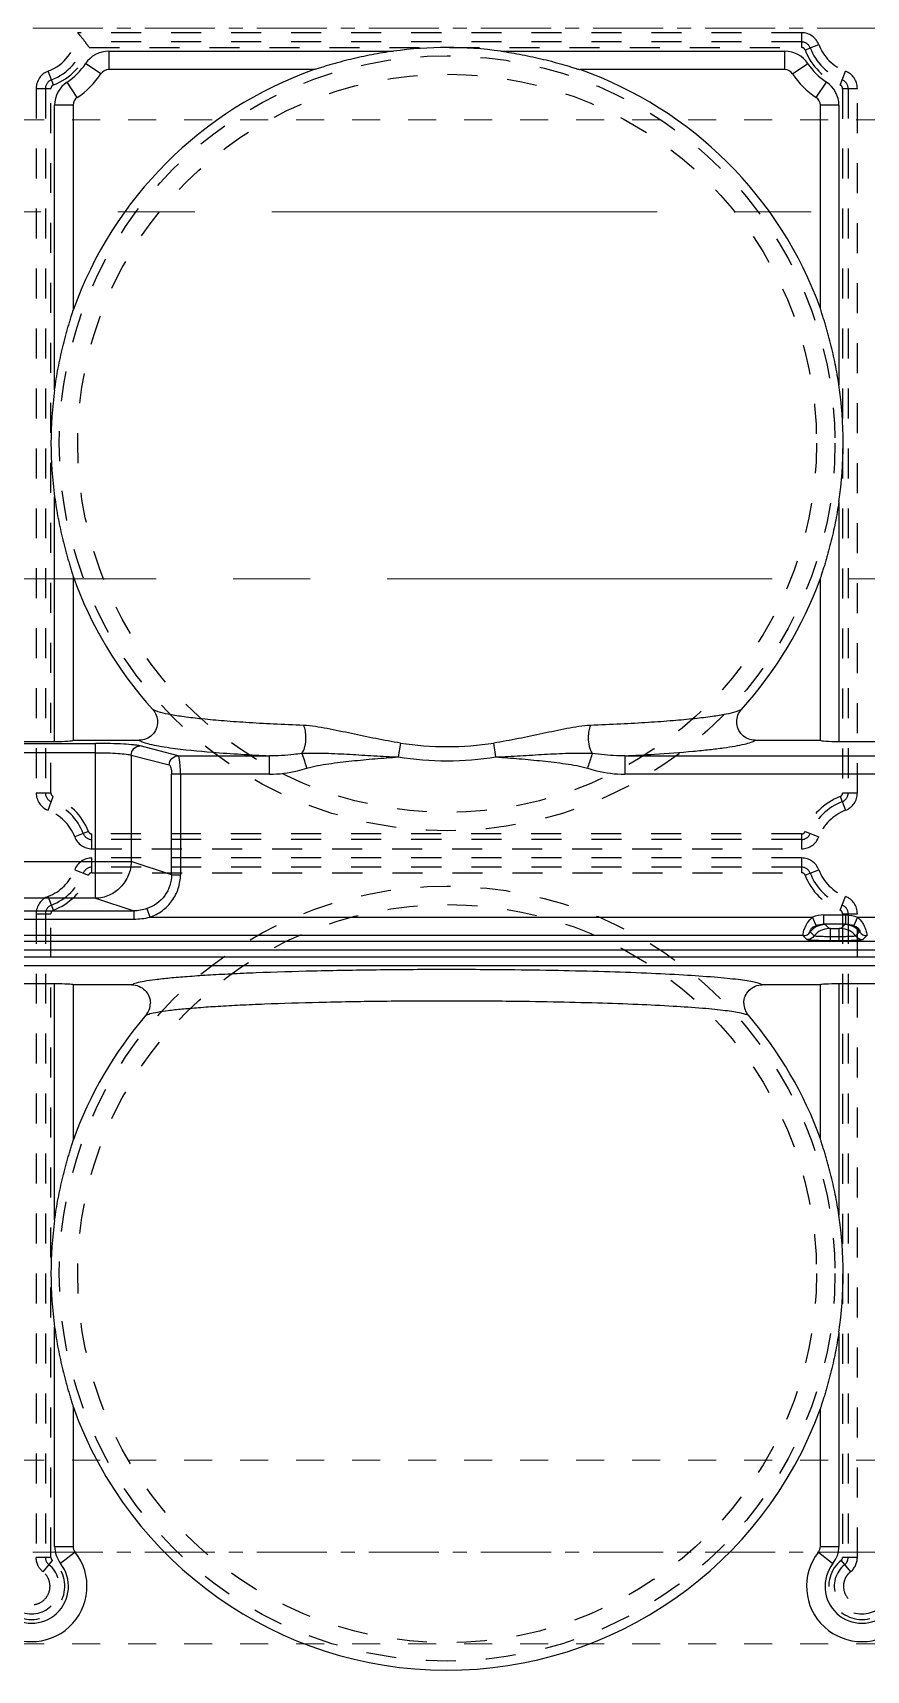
# Model space of a CAD drawing. Header units: millimetres. Extents: x -840 to 1682, y -9216 to -2117.
# Drawn here: x 372.2 to 417.5, y -4316.9 to -4227.7 of the extents above; entities that cross this region are included whole.
import ezdxf

# ---------------------------------------------------------------- set-up
doc = ezdxf.new("R2010")
doc.units = ezdxf.units.MM
doc.header["$LTSCALE"] = 16.335
doc.linetypes.add('CENTER', pattern=[0.6, 0.375, -0.075, 0.075, -0.075])
doc.linetypes.add('HIDDEN', pattern=[0.2, 0.1, -0.1])
doc.layers.get('0').update_dxf_attribs({"linetype": 'CONTINUOUS'})
doc.layers.add('cool', color=153, linetype='HIDDEN', lineweight=9)
doc.layers.add('moldbase', color=7, linetype='CONTINUOUS', lineweight=20)
doc.layers.add('DEFAULT_2', color=8, linetype='HIDDEN')

# ---------------------------------------------------------------- blocks, each defined once
blk = doc.blocks.new('7')
at = {"layer": 'cool', "ltscale": 0.932966}
for p, q in [((-1665.252, -2312.724), (-1303.907, -2312.724)), ((-1665.252, -2322.724), (-1303.907, -2322.724))]:
    blk.add_line(p, q, dxfattribs=at)
at = {"layer": 'cool', "color": 1, "linetype": 'CENTER', "ltscale": 0.621977}
blk.add_line((-1679.58, -2317.724), (-1289.58, -2317.724), dxfattribs=at)

msp = doc.modelspace()

# ---------------------------------------------------------------- linework, layer by layer
at = {"color": 7, "linetype": 'Continuous'}
for p, q in [((376.296, -4228.681), (391.792, -4228.681)), ((376.296, -4228.681), (376.296, -4229.686)), ((397.631, -4228.681), (413.089, -4228.681)), ((413.089, -4229.686), (413.089, -4228.681)), ((375.876, -4229.912), (375.037, -4229.359)), ((387.469, -4229.686), (376.296, -4229.686)), ((413.089, -4229.686), (401.954, -4229.686)), ((413.509, -4229.912), (414.348, -4229.359)), ((374.586, -4231.202), (374.034, -4230.362)), ((414.798, -4231.202), (415.351, -4230.362)), ((373.355, -4247.118), (373.355, -4231.621)), ((374.36, -4231.621), (373.355, -4231.621)), ((374.36, -4231.621), (374.36, -4242.794)), ((416.03, -4231.621), (415.025, -4231.621)), ((415.025, -4242.688), (415.025, -4231.621)), ((416.03, -4231.621), (416.03, -4246.85)), ((373.355, -4266.279), (373.355, -4252.956)), ((416.03, -4253.224), (416.03, -4266.279)), ((374.36, -4257.28), (374.36, -4266.209)), ((415.025, -4266.209), (415.025, -4257.387)), ((368.615, -4266.387), (375.582, -4266.387)), ((370.843, -4266.279), (373.355, -4266.279)), ((374.36, -4266.209), (377.951, -4266.209)), ((375.582, -4274.82), (375.582, -4266.387)), ((380.077, -4267.057), (378.009, -4266.517)), ((392.171, -4266.363), (392.053, -4267.122)), ((397.371, -4267.122), (397.252, -4266.363)), ((411.472, -4266.209), (415.025, -4266.209)), ((416.03, -4266.279), (418.542, -4266.279)), ((375.582, -4266.888), (368.616, -4266.888)), ((377.523, -4267.018), (379.592, -4267.558)), ((377.523, -4267.018), (377.523, -4272.818)), ((380.077, -4267.057), (385.046, -4267.057)), ((385.046, -4268.059), (385.046, -4267.057)), ((404.377, -4267.057), (421.185, -4267.057)), ((404.377, -4267.057), (404.377, -4268.059)), ((385.046, -4268.059), (379.717, -4268.059)), ((379.717, -4273.534), (379.717, -4268.059)), ((380.203, -4268.059), (380.203, -4273.534)), ((422.189, -4268.059), (404.377, -4268.059)), ((366.675, -4272.818), (377.523, -4272.818)), ((379.717, -4273.534), (377.523, -4272.818)), ((379.717, -4273.534), (380.203, -4273.534)), ((366.536, -4275.499), (377.662, -4275.499)), ((375.582, -4274.82), (368.616, -4274.82)), ((375.582, -4274.82), (377.662, -4275.499)), ((377.662, -4275.499), (377.662, -4275.95)), ((378.373, -4275.383), (378.538, -4275.85)), ((366.536, -4275.95), (377.662, -4275.95)), ((378.538, -4275.85), (414.596, -4275.85)), ((414.787, -4276.307), (414.596, -4275.85)), ((415.218, -4275.724), (416.415, -4275.724)), ((415.218, -4276.226), (415.218, -4275.724)), ((416.415, -4276.226), (415.218, -4276.226)), ((415.495, -4276.466), (415.278, -4276.25)), ((415.579, -4276.47), (416.054, -4276.47)), ((415.579, -4277.135), (415.579, -4276.47)), ((416.054, -4277.135), (416.054, -4276.47)), ((416.355, -4276.25), (416.138, -4276.466)), ((416.415, -4276.226), (416.415, -4275.724)), ((417.037, -4275.85), (416.845, -4276.307)), ((417.037, -4275.85), (421.185, -4275.85)), ((322.757, -4277.148), (421.441, -4277.148)), ((414.074, -4276.854), (330.124, -4276.854)), ((414.074, -4276.854), (414.291, -4277.071)), ((414.692, -4276.869), (414.476, -4276.653)), ((416.054, -4276.913), (415.579, -4276.913)), ((416.054, -4277.135), (415.579, -4277.135)), ((417.157, -4276.653), (416.941, -4276.869)), ((417.342, -4277.071), (417.559, -4276.854)), ((421.441, -4277.649), (322.757, -4277.649)), ((323.321, -4278.002), (420.877, -4278.002)), ((420.877, -4278.504), (323.321, -4278.504)), ((373.355, -4279.48), (370.843, -4279.48)), ((373.355, -4292.343), (373.355, -4279.48)), ((377.56, -4279.532), (374.36, -4279.532)), ((374.36, -4279.532), (374.36, -4288.019)), ((415.025, -4279.532), (411.863, -4279.532)), ((415.025, -4287.913), (415.025, -4279.532)), ((418.542, -4279.48), (416.03, -4279.48)), ((416.03, -4279.48), (416.03, -4292.075)), ((373.355, -4310.115), (373.355, -4298.181)), ((416.03, -4298.449), (416.03, -4310.115)), ((374.36, -4302.505), (374.36, -4310.115)), ((415.025, -4310.115), (415.025, -4302.612)), ((373.355, -4310.115), (374.36, -4310.115)), ((374.468, -4310.426), (373.678, -4311.047)), ((414.917, -4310.426), (415.706, -4311.047)), ((415.025, -4310.115), (416.03, -4310.115))]:
    msp.add_line(p, q, dxfattribs=at)
for centre, radius, start, end in [((376.296, -4230.188), 1.508, 90, 146.63299), ((394.712, -4250.037), 21.555, 82.21628, 97.78372), ((413.089, -4230.188), 1.508, 33.36701, 90), ((372.099, -4227.425), 3.518, 303.36701, 326.63299), ((394.712, -4250.037), 21.602, 109.59012, 160.40988), ((372.099, -4227.425), 4.522, 303.36701, 326.63299), ((376.296, -4230.188), 0.502, 90, 146.63299), ((394.712, -4250.037), 21.602, 19.89085, 70.40988), ((413.089, -4230.188), 0.502, 33.36701, 90), ((417.286, -4227.425), 4.522, 213.36701, 236.63299), ((417.286, -4227.425), 3.518, 213.36701, 236.63299), ((374.863, -4231.621), 1.508, 123.36701, 180), ((414.522, -4231.621), 1.508, 0, 56.63299), ((374.863, -4231.621), 0.502, 123.36701, 180), ((414.522, -4231.621), 0.502, 0, 56.63299), ((394.712, -4250.037), 21.555, 172.21628, 187.78372), ((394.712, -4250.037), 21.555, 351.49761, 8.50239), ((394.712, -4250.037), 21.602, 199.59012, 222.13302), ((394.712, -4250.037), 21.602, 317.86698, 340.10915), ((394.712, -4250.037), 16.522, 261.15388, 278.84612), ((592.685, -4199.879), 216.517, 198.03883, 198.26353), ((394.712, -4250.037), 17.291, 261.15389, 278.84612), ((398.606, -4148.637), 118.56, 272.7902, 273.57719), ((415.282, -4277.257), 1.007, 90.18187, 143.15761), ((415.498, -4277.473), 1.007, 90.18222, 143.15791), ((416.135, -4277.473), 1.007, 36.83752, 89.8235), ((416.351, -4277.257), 1.007, 36.84223, 89.81792), ((414.073, -4276.35), 0.504, 270.06267, 323.01742), ((417.344, -4276.568), 0.503, 216.82973, 269.82352), ((417.559, -4276.352), 0.502, 216.86998, 270.04983), ((377.557, -4280.535), 1.007, 319.28714, 359.79701), ((411.866, -4280.535), 1.007, 180.21605, 220.71026), ((394.712, -4295.262), 21.602, 139.35698, 160.40988), ((394.712, -4295.262), 21.602, 19.89085, 40.64302), ((394.712, -4295.262), 21.555, 172.21628, 187.78372), ((394.712, -4295.262), 21.555, 351.49761, 8.50239), ((394.712, -4295.262), 21.602, 199.59012, 340.10915), ((372.099, -4312.291), 3.015, 141.78679, 38.21321), ((374.863, -4310.115), 1.508, 180, 218.21321), ((374.863, -4310.115), 0.502, 180, 218.21321), ((417.286, -4312.291), 3.015, 141.78679, 38.21321), ((414.522, -4310.115), 0.502, 321.78679, 0), ((414.522, -4310.115), 1.508, 321.78679, 360), ((372.099, -4312.291), 2.01, 141.78679, 38.21321), ((417.286, -4312.291), 2.01, 141.78679, 38.21321)]:
    msp.add_arc(centre, radius, start, end, dxfattribs=at)
for centre, ratio, start_param, end_param in [((373.355, -4266.209), 0.069927, -1.570796, 0), ((416.03, -4266.209), 0.069927, 3.141593, 4.712389), ((373.355, -4279.532), 0.052408, 0, 1.570796), ((416.03, -4279.532), 0.052408, 1.570796, 3.141593)]:
    msp.add_ellipse(centre, major_axis=(1.005, 0), ratio=ratio, start_param=start_param, end_param=end_param, dxfattribs=at)
for points, knots in [([(391.792, -4228.681), (391.4, -4228.735), (390.814, -4228.831), (390.039, -4228.989), (389.463, -4229.121), (388.989, -4229.243), (388.614, -4229.345), (388.339, -4229.424), (388.073, -4229.503), (387.86, -4229.568), (387.701, -4229.617), (387.599, -4229.648), (387.527, -4229.671), (387.486, -4229.682), (387.473, -4229.686), (387.469, -4229.686)], [0, 0, 0, 0, 0.267252, 0.40073, 0.533832, 0.666016, 0.731402, 0.795907, 0.858868, 0.918789, 0.946517, 0.971347, 0.990766, 0.997019, 1, 1, 1, 1]), ([(397.631, -4228.681), (398.023, -4228.735), (398.609, -4228.831), (399.384, -4228.989), (399.96, -4229.121), (400.435, -4229.243), (400.809, -4229.345), (401.084, -4229.424), (401.35, -4229.503), (401.563, -4229.568), (401.722, -4229.617), (401.824, -4229.648), (401.896, -4229.671), (401.937, -4229.682), (401.95, -4229.686), (401.954, -4229.686)], [0, 0, 0, 0, 0.267252, 0.40073, 0.533832, 0.666016, 0.731402, 0.795907, 0.858868, 0.918789, 0.946517, 0.971347, 0.990766, 0.997019, 1, 1, 1, 1]), ([(373.355, -4247.118), (373.409, -4246.726), (373.505, -4246.139), (373.663, -4245.365), (373.796, -4244.789), (373.917, -4244.314), (374.02, -4243.94), (374.098, -4243.665), (374.177, -4243.399), (374.242, -4243.185), (374.292, -4243.026), (374.323, -4242.924), (374.346, -4242.853), (374.356, -4242.812), (374.36, -4242.799), (374.36, -4242.794)], [0, 0, 0, 0, 0.267252, 0.40073, 0.533832, 0.666016, 0.731402, 0.795907, 0.858868, 0.918789, 0.946517, 0.971347, 0.990766, 0.997019, 1, 1, 1, 1]), ([(416.03, -4246.85), (415.973, -4246.471), (415.873, -4245.905), (415.713, -4245.157), (415.58, -4244.602), (415.459, -4244.144), (415.357, -4243.783), (415.28, -4243.519), (415.202, -4243.263), (415.138, -4243.059), (415.09, -4242.907), (415.06, -4242.81), (415.039, -4242.743), (415.029, -4242.704), (415.025, -4242.692), (415.025, -4242.688)], [0, 0, 0, 0, 0.268055, 0.401907, 0.535335, 0.667755, 0.7332, 0.797696, 0.860542, 0.920167, 0.947633, 0.972091, 0.991051, 0.997106, 1, 1, 1, 1]), ([(373.355, -4252.956), (373.409, -4253.349), (373.505, -4253.935), (373.663, -4254.71), (373.796, -4255.286), (373.917, -4255.76), (374.02, -4256.135), (374.098, -4256.409), (374.177, -4256.675), (374.242, -4256.889), (374.292, -4257.048), (374.323, -4257.15), (374.346, -4257.221), (374.356, -4257.262), (374.36, -4257.276), (374.36, -4257.28)], [0, 0, 0, 0, 0.267252, 0.40073, 0.533832, 0.666016, 0.731402, 0.795907, 0.858868, 0.918789, 0.946517, 0.971347, 0.990766, 0.997019, 1, 1, 1, 1]), ([(416.03, -4253.224), (415.973, -4253.603), (415.873, -4254.169), (415.713, -4254.917), (415.58, -4255.472), (415.459, -4255.93), (415.357, -4256.291), (415.28, -4256.555), (415.202, -4256.811), (415.138, -4257.016), (415.09, -4257.168), (415.06, -4257.264), (415.039, -4257.332), (415.029, -4257.37), (415.025, -4257.383), (415.025, -4257.387)], [0, 0, 0, 0, 0.268055, 0.401906, 0.535335, 0.667755, 0.733199, 0.797696, 0.860541, 0.920166, 0.947632, 0.97209, 0.991051, 0.997106, 1, 1, 1, 1]), ([(386.908, -4265.405), (386.359, -4265.384), (385.309, -4265.337), (383.809, -4265.252), (382.47, -4265.156), (381.311, -4265.049), (380.347, -4264.935), (379.595, -4264.815), (379.104, -4264.705), (378.828, -4264.607), (378.729, -4264.556), (378.692, -4264.529)], [0, 0, 0, 0, 0.198543, 0.380583, 0.543266, 0.684339, 0.801823, 0.894107, 0.960159, 0.98328, 1, 1, 1, 1]), ([(378.692, -4264.529), (378.774, -4264.619), (378.907, -4264.832), (378.954, -4265.079), (378.954, -4265.201)], [0, 0, 0, 0, 0.499959, 1, 1, 1, 1]), ([(410.731, -4264.529), (410.694, -4264.556), (410.595, -4264.607), (410.319, -4264.705), (409.828, -4264.815), (409.076, -4264.935), (408.112, -4265.049), (406.953, -4265.156), (405.614, -4265.252), (404.115, -4265.337), (403.064, -4265.384), (402.515, -4265.405)], [0, 0, 0, 0, 0.01672, 0.039841, 0.105893, 0.198177, 0.315661, 0.456734, 0.619417, 0.801457, 1, 1, 1, 1]), ([(410.469, -4265.201), (410.47, -4265.079), (410.517, -4264.832), (410.649, -4264.619), (410.731, -4264.529)], [0, 0, 0, 0, 0.500134, 1, 1, 1, 1]), ([(378.954, -4265.201), (378.955, -4265.332), (378.904, -4265.597), (378.682, -4265.933), (378.347, -4266.156), (378.082, -4266.209), (377.951, -4266.209)], [0, 0, 0, 0, 0.249984, 0.499946, 0.749956, 1, 1, 1, 1]), ([(392.171, -4266.363), (391.724, -4266.293), (390.833, -4266.13), (389.728, -4265.896), (388.848, -4265.709), (388.194, -4265.577), (387.549, -4265.465), (387.12, -4265.412), (386.908, -4265.405)], [0, 0, 0, 0, 0.253636, 0.507105, 0.633236, 0.758146, 0.881054, 1, 1, 1, 1]), ([(387.032, -4266.058), (387.032, -4265.94), (387.013, -4265.716), (386.951, -4265.5), (386.908, -4265.405)], [0, 0, 0, 0, 0.531705, 1, 1, 1, 1]), ([(402.515, -4265.405), (402.303, -4265.412), (401.874, -4265.465), (401.23, -4265.577), (400.575, -4265.709), (399.695, -4265.896), (398.59, -4266.13), (397.7, -4266.293), (397.252, -4266.363)], [0, 0, 0, 0, 0.118937, 0.241842, 0.366755, 0.492888, 0.746361, 1, 1, 1, 1]), ([(402.515, -4265.405), (402.472, -4265.5), (402.41, -4265.716), (402.391, -4265.94), (402.391, -4266.058)], [0, 0, 0, 0, 0.468295, 1, 1, 1, 1]), ([(411.472, -4266.209), (411.341, -4266.209), (411.076, -4266.156), (410.741, -4265.932), (410.518, -4265.597), (410.468, -4265.332), (410.469, -4265.201)], [0, 0, 0, 0, 0.250053, 0.500063, 0.750028, 1, 1, 1, 1]), ([(378.009, -4266.517), (377.963, -4266.505), (377.851, -4266.486), (377.552, -4266.45), (377.058, -4266.417), (376.361, -4266.392), (375.851, -4266.387), (375.582, -4266.387)], [0, 0, 0, 0, 0.057769, 0.140451, 0.370942, 0.667812, 1, 1, 1, 1]), ([(377.523, -4267.018), (377.525, -4266.892), (377.628, -4266.633), (377.885, -4266.519), (378.009, -4266.517)], [0, 0, 0, 0, 0.505559, 1, 1, 1, 1]), ([(377.951, -4266.209), (378.017, -4266.256), (378.208, -4266.335), (378.564, -4266.434), (379.054, -4266.531), (379.425, -4266.589), (379.632, -4266.618)], [0, 0, 0, 0, 0.139269, 0.352007, 0.639377, 1, 1, 1, 1]), ([(379.632, -4266.618), (380.4, -4266.725), (382.204, -4266.897), (384.012, -4267.006), (385.046, -4267.057)], [0, 0, 0, 0, 0.428068, 1, 1, 1, 1]), ([(386.811, -4266.926), (386.889, -4266.812), (386.998, -4266.523), (387.032, -4266.221), (387.032, -4266.058)], [0, 0, 0, 0, 0.459643, 1, 1, 1, 1]), ([(402.391, -4266.058), (402.391, -4266.221), (402.425, -4266.523), (402.534, -4266.812), (402.612, -4266.926)], [0, 0, 0, 0, 0.540355, 1, 1, 1, 1]), ([(406.003, -4266.966), (406.704, -4266.922), (407.701, -4266.849), (408.95, -4266.725), (409.711, -4266.632), (410.344, -4266.536), (410.846, -4266.437), (411.21, -4266.337), (411.405, -4266.256), (411.472, -4266.209)], [0, 0, 0, 0, 0.38042, 0.540777, 0.67938, 0.795181, 0.887403, 0.955563, 1, 1, 1, 1]), ([(375.582, -4266.888), (375.797, -4266.888), (376.206, -4266.894), (376.764, -4266.918), (377.159, -4266.951), (377.398, -4266.987), (377.487, -4267.006), (377.523, -4267.018)], [0, 0, 0, 0, 0.332043, 0.6287, 0.859077, 0.941757, 1, 1, 1, 1]), ([(379.592, -4267.558), (379.594, -4267.431), (379.696, -4267.172), (379.953, -4267.059), (380.077, -4267.057)], [0, 0, 0, 0, 0.505571, 1, 1, 1, 1]), ([(379.592, -4267.558), (379.614, -4267.564), (379.654, -4267.62), (379.687, -4267.727), (379.712, -4267.882), (379.717, -4267.997), (379.717, -4268.059)], [0, 0, 0, 0, 0.126678, 0.347002, 0.649997, 1, 1, 1, 1]), ([(380.203, -4268.059), (380.203, -4267.936), (380.197, -4267.707), (380.176, -4267.436), (380.15, -4267.257), (380.13, -4267.16), (380.108, -4267.096), (380.089, -4267.063), (380.077, -4267.057)], [0, 0, 0, 0, 0.362106, 0.67404, 0.797636, 0.894339, 0.961535, 1, 1, 1, 1]), ([(386.811, -4266.926), (386.663, -4266.95), (386.079, -4267.033), (385.487, -4267.065), (385.046, -4267.057)], [0, 0, 0, 0, 0.252966, 1, 1, 1, 1]), ([(386.81, -4266.927), (386.915, -4266.915), (387.128, -4266.908), (387.45, -4266.905), (387.775, -4266.906), (388.211, -4266.918), (388.758, -4266.94), (389.635, -4266.988), (390.733, -4267.054), (391.613, -4267.103), (392.053, -4267.122)], [0, 0, 0, 0, 0.060295, 0.121678, 0.183731, 0.246035, 0.371152, 0.496667, 0.748222, 1, 1, 1, 1]), ([(387.075, -4267.735), (387.168, -4267.703), (387.363, -4267.654), (387.761, -4267.57), (388.273, -4267.49), (388.895, -4267.407), (389.733, -4267.312), (390.786, -4267.213), (391.63, -4267.15), (392.053, -4267.122)], [0, 0, 0, 0, 0.058884, 0.119348, 0.243262, 0.368496, 0.494304, 0.74682, 1, 1, 1, 1]), ([(397.371, -4267.122), (397.81, -4267.099), (398.69, -4267.056), (399.788, -4266.988), (400.665, -4266.94), (401.212, -4266.918), (401.648, -4266.906), (401.973, -4266.904), (402.294, -4266.909), (402.507, -4266.915), (402.612, -4266.927)], [0, 0, 0, 0, 0.251782, 0.503339, 0.628851, 0.753973, 0.816274, 0.87831, 0.939733, 1, 1, 1, 1]), ([(397.371, -4267.122), (397.794, -4267.15), (398.639, -4267.213), (399.692, -4267.312), (400.53, -4267.407), (401.153, -4267.49), (401.665, -4267.571), (402.062, -4267.654), (402.256, -4267.702), (402.348, -4267.734)], [0, 0, 0, 0, 0.253379, 0.506091, 0.631998, 0.757323, 0.88135, 0.941633, 1, 1, 1, 1]), ([(402.612, -4266.927), (402.595, -4266.977), (402.506, -4267.246), (402.419, -4267.515), (402.348, -4267.733)], [0, 0, 0, 0, 0.189141, 1, 1, 1, 1]), ([(404.377, -4267.057), (404.231, -4267.06), (403.641, -4267.057), (403.051, -4266.999), (402.612, -4266.926)], [0, 0, 0, 0, 0.246673, 1, 1, 1, 1]), ([(385.046, -4268.059), (385.561, -4268.06), (386.251, -4267.974), (386.911, -4267.786), (387.075, -4267.733)], [0, 0, 0, 0, 0.749603, 1, 1, 1, 1]), ([(402.348, -4267.733), (402.512, -4267.786), (403.172, -4267.974), (403.862, -4268.059), (404.377, -4268.059)], [0, 0, 0, 0, 0.250392, 1, 1, 1, 1]), ([(377.523, -4272.818), (377.518, -4273.075), (377.408, -4273.593), (376.977, -4274.25), (376.339, -4274.699), (375.832, -4274.814), (375.582, -4274.82)], [0, 0, 0, 0, 0.252751, 0.504924, 0.754238, 1, 1, 1, 1]), ([(379.717, -4273.534), (379.72, -4273.934), (379.456, -4274.758), (378.753, -4275.253), (378.373, -4275.383)], [0, 0, 0, 0, 0.498586, 1, 1, 1, 1]), ([(378.538, -4275.85), (378.776, -4275.766), (379.231, -4275.527), (379.773, -4274.981), (380.123, -4274.295), (380.203, -4273.787), (380.203, -4273.534)], [0, 0, 0, 0, 0.250053, 0.500068, 0.750028, 1, 1, 1, 1]), ([(414.074, -4276.854), (414.072, -4276.851), (414.072, -4276.839), (414.073, -4276.818), (414.078, -4276.786), (414.088, -4276.723), (414.111, -4276.623), (414.155, -4276.482), (414.222, -4276.321), (414.354, -4276.093), (414.491, -4275.939), (414.596, -4275.85)], [0, 0, 0, 0, 0.009528, 0.028228, 0.056187, 0.093144, 0.192424, 0.321646, 0.474671, 0.643705, 1, 1, 1, 1]), ([(414.476, -4276.653), (414.473, -4276.651), (414.469, -4276.639), (414.468, -4276.603), (414.477, -4276.545), (414.515, -4276.468), (414.59, -4276.405), (414.684, -4276.35), (414.753, -4276.32), (414.787, -4276.307)], [0, 0, 0, 0, 0.022229, 0.064444, 0.220445, 0.357383, 0.561198, 0.781848, 1, 1, 1, 1]), ([(415.278, -4276.25), (415.276, -4276.248), (415.258, -4276.235), (415.236, -4276.23), (415.218, -4276.226)], [0, 0, 0, 0, 0.156213, 1, 1, 1, 1]), ([(415.579, -4276.47), (415.569, -4276.47), (415.55, -4276.47), (415.524, -4276.47), (415.507, -4276.467), (415.497, -4276.468), (415.495, -4276.466)], [0, 0, 0, 0, 0.360369, 0.673786, 0.900125, 1, 1, 1, 1]), ([(416.138, -4276.466), (416.136, -4276.468), (416.126, -4276.467), (416.109, -4276.47), (416.083, -4276.47), (416.064, -4276.47), (416.054, -4276.47)], [0, 0, 0, 0, 0.099874, 0.326209, 0.639626, 1, 1, 1, 1]), ([(416.415, -4276.226), (416.407, -4276.228), (416.387, -4276.233), (416.365, -4276.24), (416.355, -4276.25)], [0, 0, 0, 0, 0.355661, 1, 1, 1, 1]), ([(416.846, -4276.307), (416.88, -4276.32), (416.949, -4276.35), (417.043, -4276.405), (417.118, -4276.468), (417.157, -4276.545), (417.165, -4276.603), (417.164, -4276.639), (417.16, -4276.651), (417.157, -4276.653)], [0, 0, 0, 0, 0.21802, 0.438274, 0.642405, 0.78023, 0.935689, 0.977799, 1, 1, 1, 1]), ([(417.037, -4275.85), (417.142, -4275.939), (417.28, -4276.093), (417.41, -4276.321), (417.478, -4276.482), (417.522, -4276.623), (417.545, -4276.723), (417.555, -4276.786), (417.56, -4276.818), (417.561, -4276.839), (417.561, -4276.851), (417.559, -4276.854)], [0, 0, 0, 0, 0.356599, 0.525513, 0.678764, 0.80789, 0.907003, 0.94388, 0.971762, 0.990467, 1, 1, 1, 1]), ([(415.579, -4277.135), (415.42, -4277.135), (415.188, -4277.133), (414.892, -4277.125), (414.701, -4277.117), (414.542, -4277.108), (414.421, -4277.098), (414.345, -4277.088), (414.307, -4277.079), (414.294, -4277.074), (414.291, -4277.071)], [0, 0, 0, 0, 0.370043, 0.538497, 0.687544, 0.811949, 0.907436, 0.970481, 0.98938, 1, 1, 1, 1]), ([(415.579, -4276.913), (415.469, -4276.913), (415.309, -4276.912), (415.106, -4276.906), (414.975, -4276.901), (414.866, -4276.895), (414.781, -4276.889), (414.728, -4276.879), (414.698, -4276.875), (414.692, -4276.869)], [0, 0, 0, 0, 0.37001, 0.538502, 0.687541, 0.811832, 0.907285, 0.970523, 1, 1, 1, 1]), ([(416.941, -4276.869), (416.935, -4276.875), (416.905, -4276.879), (416.852, -4276.889), (416.767, -4276.895), (416.659, -4276.901), (416.527, -4276.906), (416.324, -4276.912), (416.164, -4276.913), (416.054, -4276.913)], [0, 0, 0, 0, 0.029286, 0.092387, 0.187904, 0.312313, 0.461369, 0.629851, 1, 1, 1, 1]), ([(417.342, -4277.071), (417.333, -4277.079), (417.291, -4277.086), (417.213, -4277.099), (417.09, -4277.108), (416.932, -4277.117), (416.742, -4277.125), (416.446, -4277.133), (416.214, -4277.135), (416.054, -4277.135)], [0, 0, 0, 0, 0.029632, 0.092352, 0.187751, 0.312242, 0.461333, 0.629813, 1, 1, 1, 1]), ([(398.069, -4278.719), (396.865, -4278.706), (394.46, -4278.695), (390.912, -4278.717), (387.533, -4278.777), (384.892, -4278.857), (382.976, -4278.941), (381.724, -4279.009), (380.617, -4279.083), (379.667, -4279.162), (378.885, -4279.245), (378.279, -4279.331), (377.886, -4279.408), (377.667, -4279.477), (377.589, -4279.513), (377.56, -4279.532)], [0, 0, 0, 0, 0.175711, 0.350871, 0.517713, 0.668843, 0.73639, 0.797581, 0.85173, 0.898259, 0.936653, 0.966538, 0.98764, 0.99489, 1, 1, 1, 1]), ([(411.863, -4279.532), (411.813, -4279.499), (411.666, -4279.445), (411.39, -4279.377), (411.004, -4279.31), (410.512, -4279.243), (409.917, -4279.179), (408.928, -4279.09), (407.467, -4278.992), (405.473, -4278.895), (403.195, -4278.814), (400.696, -4278.754), (398.962, -4278.728), (398.069, -4278.719)], [0, 0, 0, 0, 0.012926, 0.033471, 0.061745, 0.097653, 0.140986, 0.1915, 0.312732, 0.458249, 0.624227, 0.806463, 1, 1, 1, 1]), ([(377.56, -4279.532), (377.691, -4279.532), (377.956, -4279.585), (378.29, -4279.808), (378.514, -4280.143), (378.565, -4280.408), (378.564, -4280.539)], [0, 0, 0, 0, 0.250021, 0.500041, 0.750019, 1, 1, 1, 1]), ([(410.859, -4280.539), (410.858, -4280.408), (410.91, -4280.144), (411.132, -4279.808), (411.467, -4279.585), (411.732, -4279.532), (411.863, -4279.532)], [0, 0, 0, 0, 0.249966, 0.499871, 0.749957, 1, 1, 1, 1]), ([(378.321, -4281.192), (378.348, -4281.173), (378.421, -4281.139), (378.629, -4281.073), (379.003, -4280.999), (379.581, -4280.917), (380.328, -4280.837), (381.235, -4280.761), (382.292, -4280.691), (383.489, -4280.626), (385.321, -4280.546), (387.846, -4280.468), (391.077, -4280.412), (394.469, -4280.39), (396.768, -4280.401), (397.92, -4280.413)], [0, 0, 0, 0, 0.005052, 0.012249, 0.033258, 0.063072, 0.101418, 0.14792, 0.202062, 0.263262, 0.330832, 0.482033, 0.648962, 0.824205, 1, 1, 1, 1]), ([(397.92, -4280.413), (398.774, -4280.422), (400.432, -4280.446), (402.823, -4280.505), (405.001, -4280.581), (406.908, -4280.675), (408.304, -4280.768), (409.249, -4280.853), (409.818, -4280.915), (410.286, -4280.979), (410.654, -4281.043), (410.916, -4281.109), (411.056, -4281.16), (411.103, -4281.192)], [0, 0, 0, 0, 0.193711, 0.376028, 0.542147, 0.687715, 0.808955, 0.859451, 0.902742, 0.938583, 0.966769, 0.987203, 1, 1, 1, 1]), ([(373.355, -4292.343), (373.409, -4291.951), (373.505, -4291.364), (373.663, -4290.59), (373.796, -4290.014), (373.917, -4289.539), (374.02, -4289.165), (374.098, -4288.89), (374.177, -4288.624), (374.242, -4288.41), (374.292, -4288.251), (374.323, -4288.149), (374.346, -4288.078), (374.356, -4288.037), (374.36, -4288.024), (374.36, -4288.019)], [0, 0, 0, 0, 0.267252, 0.40073, 0.533832, 0.666016, 0.731402, 0.795907, 0.858868, 0.918789, 0.946517, 0.971347, 0.990766, 0.997019, 1, 1, 1, 1]), ([(416.03, -4292.075), (415.973, -4291.696), (415.873, -4291.13), (415.713, -4290.382), (415.58, -4289.827), (415.459, -4289.369), (415.357, -4289.008), (415.28, -4288.744), (415.202, -4288.488), (415.138, -4288.284), (415.09, -4288.132), (415.06, -4288.035), (415.039, -4287.968), (415.029, -4287.929), (415.025, -4287.917), (415.025, -4287.913)], [0, 0, 0, 0, 0.268055, 0.401907, 0.535335, 0.667755, 0.7332, 0.797696, 0.860542, 0.920167, 0.947633, 0.972091, 0.991051, 0.997106, 1, 1, 1, 1]), ([(373.355, -4298.181), (373.409, -4298.574), (373.505, -4299.16), (373.663, -4299.935), (373.796, -4300.511), (373.917, -4300.985), (374.02, -4301.36), (374.098, -4301.634), (374.177, -4301.9), (374.242, -4302.114), (374.292, -4302.273), (374.323, -4302.375), (374.346, -4302.446), (374.356, -4302.487), (374.36, -4302.501), (374.36, -4302.505)], [0, 0, 0, 0, 0.267252, 0.40073, 0.533832, 0.666016, 0.731402, 0.795907, 0.858868, 0.918789, 0.946517, 0.971347, 0.990766, 0.997019, 1, 1, 1, 1]), ([(416.03, -4298.449), (415.973, -4298.828), (415.873, -4299.394), (415.713, -4300.142), (415.58, -4300.697), (415.459, -4301.155), (415.357, -4301.516), (415.28, -4301.78), (415.202, -4302.036), (415.138, -4302.241), (415.09, -4302.393), (415.06, -4302.489), (415.039, -4302.557), (415.029, -4302.595), (415.025, -4302.608), (415.025, -4302.612)], [0, 0, 0, 0, 0.268055, 0.401906, 0.535335, 0.667755, 0.733199, 0.797696, 0.860541, 0.920166, 0.947632, 0.97209, 0.991051, 0.997106, 1, 1, 1, 1])]:
    msp.add_open_spline(points, degree=3, knots=knots, dxfattribs=at)
for points in [[(378.373, -4275.383), (378.146, -4275.461), (377.902, -4275.501), (377.662, -4275.499)], [(377.662, -4275.95), (377.956, -4275.949), (378.252, -4275.917), (378.538, -4275.85)], [(415.218, -4275.724), (415.007, -4275.724), (414.791, -4275.768), (414.596, -4275.85)], [(414.787, -4276.307), (414.924, -4276.254), (415.072, -4276.225), (415.218, -4276.226)], [(416.415, -4275.724), (416.626, -4275.723), (416.842, -4275.769), (417.037, -4275.85)], [(416.415, -4276.226), (416.561, -4276.225), (416.709, -4276.254), (416.846, -4276.307)], [(414.692, -4276.869), (414.602, -4276.989), (414.441, -4277.07), (414.291, -4277.071)]]:
    msp.add_open_spline(points, degree=3, dxfattribs=at)
at = {"layer": 'cool', "color": 1, "linetype": 'CENTER', "ltscale": 0.621977}
msp.add_line((177.099, -4310.425), (567.099, -4310.425), dxfattribs=at)
at = {"layer": 'DEFAULT_2', "color": 8, "linetype": 'HIDDEN'}
for p, q in [((414, -4227.676), (374.597, -4227.676)), ((414, -4228.178), (375.018, -4228.178)), ((414, -4227.676), (414, -4228.48)), ((414.47, -4228.501), (414.939, -4228.322)), ((375.243, -4228.48), (414, -4228.48)), ((414.191, -4228.619), (414.47, -4228.501)), ((373.176, -4230.241), (372.996, -4229.771)), ((416.101, -4230.522), (416.388, -4229.771)), ((372.35, -4230.71), (372.35, -4269.086)), ((372.35, -4230.71), (373.154, -4230.71)), ((372.853, -4230.71), (372.853, -4269.086)), ((373.154, -4269.074), (373.154, -4230.71)), ((373.293, -4230.519), (373.176, -4230.241)), ((416.231, -4230.71), (417.035, -4230.71)), ((416.231, -4230.722), (416.231, -4269.086)), ((416.532, -4230.71), (416.532, -4269.086)), ((417.035, -4269.086), (417.035, -4230.71)), ((373.154, -4269.086), (372.35, -4269.086)), ((372.996, -4270.025), (373.284, -4269.274)), ((416.092, -4269.277), (416.209, -4269.555)), ((417.035, -4269.086), (416.231, -4269.086)), ((416.209, -4269.555), (416.388, -4270.025)), ((375.193, -4271.177), (374.915, -4271.295)), ((414.188, -4271.187), (414.939, -4271.474)), ((374.915, -4271.295), (374.446, -4271.474)), ((413.988, -4271.316), (375.385, -4271.316)), ((375.385, -4272.12), (375.385, -4271.316)), ((414, -4271.618), (375.385, -4271.618)), ((414, -4271.316), (414, -4272.12)), ((375.385, -4272.12), (414, -4272.12)), ((414, -4272.623), (375.385, -4272.623)), ((375.385, -4273.427), (375.385, -4272.623)), ((414, -4272.623), (414, -4273.427)), ((374.446, -4273.269), (375.197, -4273.556)), ((414, -4273.125), (375.385, -4273.125)), ((375.397, -4273.427), (414, -4273.427)), ((414.191, -4273.566), (414.47, -4273.448)), ((414.47, -4273.448), (414.939, -4273.269)), ((373.176, -4275.188), (372.996, -4274.718)), ((416.101, -4275.469), (416.388, -4274.718)), ((372.35, -4275.657), (373.154, -4275.657)), ((372.35, -4275.657), (372.35, -4310.72)), ((372.853, -4275.657), (372.853, -4310.722)), ((373.154, -4310.722), (373.154, -4275.657)), ((373.293, -4275.466), (373.176, -4275.188)), ((416.231, -4275.657), (417.035, -4275.657)), ((416.532, -4275.657), (416.532, -4310.722)), ((417.035, -4310.722), (417.035, -4275.657)), ((416.231, -4275.669), (416.231, -4310.722)), ((373.154, -4310.722), (372.35, -4310.722)), ((372.727, -4311.506), (373.23, -4310.879)), ((416.155, -4310.879), (416.658, -4311.506)), ((417.035, -4310.722), (416.231, -4310.722))]:
    msp.add_line(p, q, dxfattribs=at)
for centre, radius in [((394.712, -4250.037), 21.105), ((394.712, -4250.037), 20.1), ((394.712, -4295.262), 21.105), ((394.712, -4295.262), 20.1)]:
    msp.add_circle(centre, radius, dxfattribs=at)
for centre, radius, start, end in [((372.099, -4227.425), 2.513, 290.92483, 354.25715), ((372.099, -4227.425), 3.015, 290.92483, 345.52249), ((366.544, -4234.734), 10.714, 35.71234, 37.72385), ((414, -4228.681), 1.005, 20.92483, 90), ((414, -4228.681), 0.502, 20.92483, 90), ((417.286, -4227.425), 2.513, 200.92483, 249.07517), ((372.099, -4227.425), 3.317, 291.01342, 341.447), ((417.286, -4227.425), 3.317, 201.01342, 249.07517), ((417.286, -4227.425), 3.015, 200.92483, 249.07517), ((373.355, -4230.71), 1.005, 110.92483, 180), ((416.03, -4230.71), 1.005, 0, 69.07517), ((373.355, -4230.71), 0.502, 110.92483, 180), ((416.03, -4230.71), 0.502, 360, 69.07517), ((373.355, -4269.086), 1.005, 180, 249.07517), ((373.355, -4269.086), 0.502, 180, 249.07517), ((372.099, -4272.372), 3.317, 21.01342, 69.07517), ((417.286, -4272.372), 3.317, 111.01342, 159.07517), ((416.03, -4269.086), 0.502, 290.92483, 0), ((416.03, -4269.086), 1.005, 290.92483, 360), ((372.099, -4272.372), 2.513, 20.92483, 69.07517), ((372.099, -4272.372), 3.015, 20.92483, 69.07517), ((417.286, -4272.372), 3.015, 110.92483, 159.07517), ((417.286, -4272.372), 2.513, 110.92483, 159.07517), ((375.385, -4271.115), 1.005, 200.92483, 270), ((375.385, -4271.115), 0.502, 200.92483, 270), ((414, -4271.115), 0.502, 270, 339.07517), ((414, -4271.115), 1.005, 270, 339.07517), ((375.385, -4273.628), 1.005, 90, 159.07517), ((414, -4273.628), 1.005, 20.92483, 90), ((372.099, -4272.372), 2.513, 290.92483, 339.07517), ((372.099, -4272.372), 3.015, 290.92483, 339.07517), ((372.099, -4272.372), 3.317, 291.01342, 339.07517), ((375.385, -4273.628), 0.502, 90, 159.07517), ((414, -4273.628), 0.502, 20.92483, 90), ((417.286, -4272.372), 3.317, 201.01342, 249.07517), ((417.286, -4272.372), 3.015, 200.92483, 249.07517), ((417.286, -4272.372), 2.513, 200.92483, 249.07517), ((373.355, -4275.657), 1.005, 110.92483, 180), ((416.03, -4275.657), 1.005, 0, 69.07517), ((373.355, -4275.657), 0.502, 110.92483, 180), ((416.03, -4275.657), 0.502, 0, 69.07517), ((372.099, -4312.291), 1.809, 128.68219, 51.31781), ((372.099, -4312.291), 1.508, 128.68219, 51.31781), ((373.355, -4310.722), 0.502, 180, 231.31781), ((373.355, -4310.722), 0.201, 180, 231.31781), ((417.286, -4312.291), 1.809, 128.68219, 51.31781), ((417.286, -4312.291), 1.508, 128.68219, 51.31781), ((416.03, -4310.722), 0.201, 308.68219, 0), ((416.03, -4310.722), 0.502, 308.68219, 0), ((416.034, -4310.723), 1, 308.71054, 0.06844), ((372.099, -4312.291), 1.005, 277.62704, 308.68219)]:
    msp.add_arc(centre, radius, start, end, dxfattribs=at)
for points, knots in [([(374.599, -4227.676), (374.649, -4227.732), (374.793, -4227.896), (374.931, -4228.065), (375.018, -4228.178)], [0, 0, 0, 0, 0.344498, 1, 1, 1, 1]), ([(414.19, -4228.614), (414.177, -4228.575), (414.124, -4228.506), (414.041, -4228.48), (414, -4228.48)], [0, 0, 0, 0, 0.499817, 1, 1, 1, 1]), ([(373.288, -4230.521), (373.25, -4230.533), (373.18, -4230.587), (373.154, -4230.67), (373.154, -4230.71)], [0, 0, 0, 0, 0.499817, 1, 1, 1, 1]), ([(416.231, -4230.722), (416.233, -4230.68), (416.21, -4230.594), (416.14, -4230.537), (416.101, -4230.522)], [0, 0, 0, 0, 0.49996, 1, 1, 1, 1]), ([(373.154, -4269.074), (373.152, -4269.116), (373.174, -4269.203), (373.245, -4269.259), (373.284, -4269.274)], [0, 0, 0, 0, 0.49996, 1, 1, 1, 1]), ([(416.096, -4269.276), (416.135, -4269.263), (416.204, -4269.209), (416.231, -4269.127), (416.231, -4269.086)], [0, 0, 0, 0, 0.499817, 1, 1, 1, 1]), ([(375.195, -4271.182), (375.208, -4271.221), (375.261, -4271.29), (375.344, -4271.316), (375.385, -4271.316)], [0, 0, 0, 0, 0.499817, 1, 1, 1, 1]), ([(413.988, -4271.316), (414.03, -4271.318), (414.117, -4271.296), (414.173, -4271.226), (414.188, -4271.187)], [0, 0, 0, 0, 0.49996, 1, 1, 1, 1]), ([(375.397, -4273.427), (375.355, -4273.425), (375.268, -4273.447), (375.212, -4273.517), (375.197, -4273.556)], [0, 0, 0, 0, 0.49996, 1, 1, 1, 1]), ([(414.19, -4273.561), (414.177, -4273.522), (414.124, -4273.453), (414.041, -4273.427), (414, -4273.427)], [0, 0, 0, 0, 0.499817, 1, 1, 1, 1]), ([(373.288, -4275.468), (373.25, -4275.48), (373.18, -4275.534), (373.154, -4275.616), (373.154, -4275.657)], [0, 0, 0, 0, 0.499817, 1, 1, 1, 1]), ([(416.231, -4275.669), (416.233, -4275.627), (416.21, -4275.54), (416.14, -4275.484), (416.101, -4275.469)], [0, 0, 0, 0, 0.49996, 1, 1, 1, 1]), ([(372.719, -4311.497), (372.604, -4311.406), (372.415, -4311.165), (372.35, -4310.867), (372.35, -4310.72)], [0, 0, 0, 0, 0.499875, 1, 1, 1, 1]), ([(371.473, -4311.503), (371.306, -4311.637), (371.053, -4312.026), (371.107, -4312.712), (371.563, -4313.228), (372.02, -4313.315), (372.232, -4313.287)], [0, 0, 0, 0, 0.250108, 0.500026, 0.749952, 1, 1, 1, 1]), ([(372.727, -4313.075), (372.844, -4312.982), (373.038, -4312.738), (373.138, -4312.285), (373.032, -4311.832), (372.836, -4311.591), (372.719, -4311.497)], [0, 0, 0, 0, 0.250023, 0.499961, 0.749909, 1, 1, 1, 1]), ([(416.66, -4311.503), (416.57, -4311.575), (416.414, -4311.752), (416.24, -4312.183), (416.32, -4312.797), (416.779, -4313.212), (417.232, -4313.314), (417.466, -4313.286), (417.577, -4313.253)], [0, 0, 0, 0, 0.125847, 0.251946, 0.500004, 0.748069, 0.874162, 1, 1, 1, 1])]:
    msp.add_open_spline(points, degree=3, knots=knots, dxfattribs=at)
at = {"layer": 'moldbase', "color": 1, "linetype": 'CENTER', "ltscale": 3.420875}
for p, q in [((607.305, -4237.425), (136.894, -4237.425)), ((647.099, -4257.425), (97.099, -4257.425))]:
    msp.add_line(p, q, dxfattribs=at)

# ---------------------------------------------------------------- block references
for p in [(1856.679, -1909.701), (1856.679, -1992.701)]:
    msp.add_blockref('7', p)

doc.saveas('drawing.dxf')
